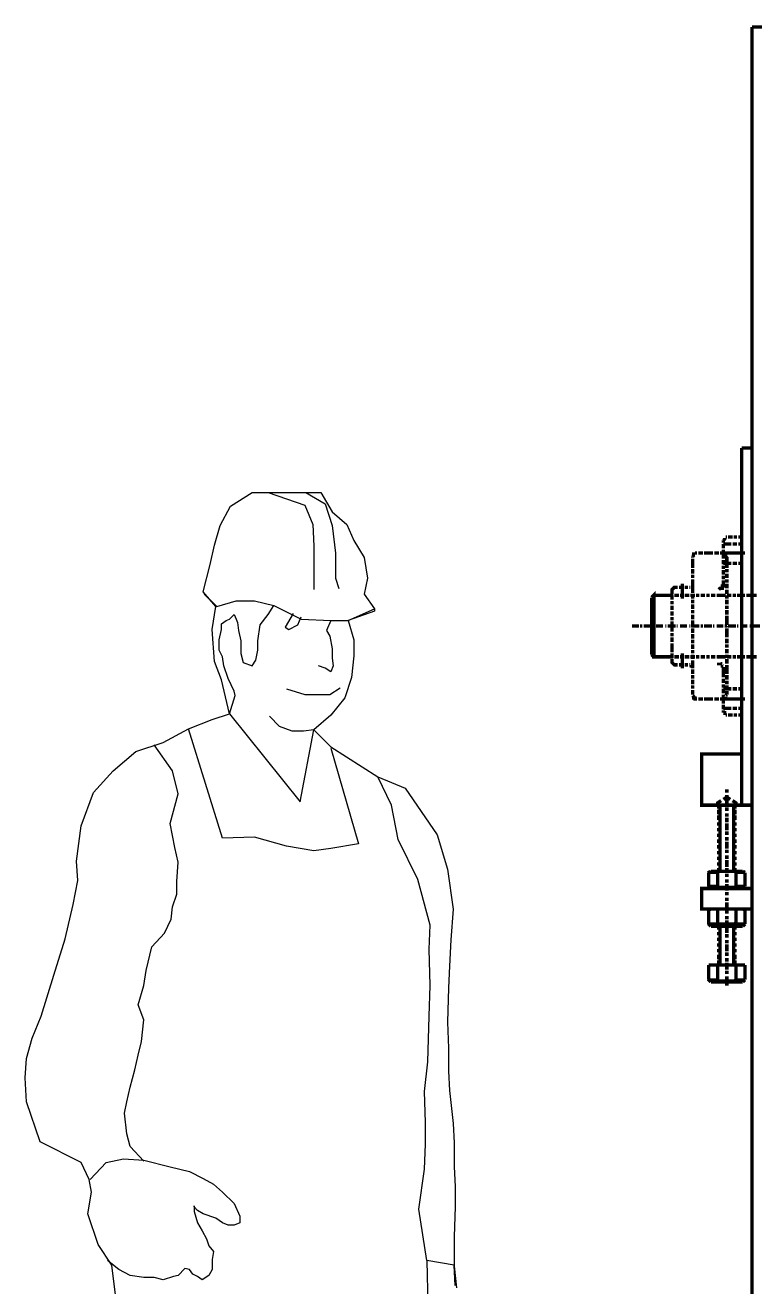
# Model space of a CAD drawing. Extents: x -2.4 to 13.4, y -16 to -5.
# Drawn here: x 4.064 to 5.129, y -9.059 to -7.216 of the extents above; entities that cross this region are included whole.
import ezdxf

# ---------------------------------------------------------------- set-up
doc = ezdxf.new("R2010")
doc.units = 0
doc.header["$MEASUREMENT"] = 0

msp = doc.modelspace()

# ---------------------------------------------------------------- linework, layer by layer
at = {"color": 0, "const_width": 0.005}
for points in [[(5.12534, -12.95219), (5.12534, -7.21884)], [(5.12534, -7.21884), (5.23868, -7.21884)], [(5.12534, -7.83387), (5.11031, -7.83387)], [(5.12534, -8.35551), (5.11031, -8.35551), (5.11031, -7.83387)], [(5.08536, -7.96548), (5.08536, -7.96716), (5.08367, -7.96884)], [(5.08367, -7.96884), (5.08367, -7.97054), (5.08367, -7.97216)], [(5.08367, -7.97384), (5.08367, -7.97552), (5.08367, -7.97715), (5.08367, -7.97883), (5.08367, -7.98051)], [(5.08367, -7.97384), (5.08536, -7.97384), (5.08699, -7.97384), (5.08867, -7.97384), (5.09035, -7.97384), (5.09197, -7.97384), (5.09365, -7.97384), (5.09534, -7.97384)], [(5.08867, -7.96386), (5.08699, -7.96386)], [(5.09035, -7.96386), (5.09197, -7.96386), (5.09365, -7.96386), (5.09534, -7.96386), (5.09702, -7.96386)], [(5.09702, -7.97384), (5.09866, -7.97384), (5.10034, -7.97384), (5.10202, -7.97384), (5.1037, -7.97384)], [(5.09866, -7.96386), (5.10034, -7.96386), (5.10202, -7.96386), (5.1037, -7.96386)], [(5.10532, -7.96386), (5.107, -7.96386), (5.10868, -7.96386), (5.11031, -7.96386), (5.11031, -7.96548), (5.11031, -7.96716), (5.11031, -7.96884), (5.11031, -7.97054)], [(5.10532, -7.97384), (5.107, -7.97384), (5.10868, -7.97384), (5.11031, -7.97384)], [(5.11031, -7.97216), (5.11031, -7.97384), (5.11031, -7.97552), (5.11031, -7.97715), (5.11031, -7.97883)], [(5.042, -7.98887), (5.04032, -7.98887), (5.04032, -7.99049), (5.03864, -7.99218)], [(5.03864, -7.99218), (5.03864, -7.99386)], [(5.03864, -7.99548), (5.03864, -7.99718), (5.03864, -7.99886), (5.03864, -8.00054), (5.03864, -8.00216), (5.03864, -8.00384), (5.03864, -8.00552), (5.03864, -8.00715), (5.03864, -8.00883)], [(5.0437, -7.98719), (5.042, -7.98719)], [(5.0437, -7.98719), (5.04532, -7.98719)], [(5.047, -7.98719), (5.04868, -7.98719), (5.05031, -7.98719), (5.05199, -7.98719), (5.05367, -7.98719)], [(5.05535, -7.98719), (5.05699, -7.98719), (5.05867, -7.98719), (5.06035, -7.98719), (5.06203, -7.98719), (5.06365, -7.98719), (5.06534, -7.98719), (5.06702, -7.98719), (5.06864, -7.98719)], [(5.07034, -7.98719), (5.07202, -7.98719), (5.0737, -7.98719), (5.07532, -7.98719), (5.077, -7.98719)], [(5.07868, -7.98719), (5.08031, -7.98719), (5.08199, -7.98719), (5.08367, -7.98719)], [(5.08031, -7.98719), (5.11536, -7.98719)], [(5.08367, -7.98887), (5.08199, -7.98719)], [(5.08367, -7.98219), (5.08367, -7.98383), (5.08367, -7.98551), (5.08367, -7.98719), (5.08367, -7.98887), (5.08367, -7.99049), (5.08367, -7.99218), (5.08367, -7.99386), (5.08367, -7.99548)], [(5.08367, -7.99718), (5.08367, -7.99886), (5.08367, -8.00054), (5.08367, -8.00216), (5.08367, -8.00384)], [(5.08867, -7.99548), (5.08867, -7.99386), (5.08699, -7.99218), (5.08699, -7.99049), (5.08536, -7.98887)], [(5.08867, -7.99548), (5.08867, -7.99718), (5.08867, -7.99886), (5.08867, -8.00054)], [(5.11031, -7.98051), (5.11031, -7.98219), (5.11031, -7.98383), (5.11031, -7.98551)], [(5.11031, -7.98719), (5.11031, -7.98887), (5.11031, -7.99049), (5.11031, -7.99218), (5.11031, -7.99386)], [(5.11031, -7.99548), (5.11031, -7.99718), (5.11031, -7.99886), (5.11031, -8.00054)], [(5.03864, -8.01051), (5.03864, -8.0122), (5.03864, -8.01383), (5.03864, -8.01551), (5.03864, -8.01719)], [(5.08367, -8.00216), (5.08536, -8.00216), (5.08699, -8.00216), (5.08867, -8.00216), (5.09035, -8.00216), (5.09197, -8.00216), (5.09365, -8.00216), (5.09534, -8.00216)], [(5.08367, -8.00552), (5.08367, -8.00715), (5.08367, -8.00883), (5.08367, -8.01051)], [(5.08367, -8.0122), (5.08367, -8.01383), (5.08367, -8.01551), (5.08367, -8.01719), (5.08367, -8.01881)], [(5.08867, -8.00216), (5.08867, -8.00384), (5.08867, -8.00552), (5.08867, -8.00715), (5.08867, -8.00883)], [(5.08867, -8.01051), (5.08867, -8.0122), (5.08867, -8.01383), (5.08867, -8.01551)], [(5.08867, -8.01719), (5.08867, -8.01881), (5.08867, -8.02049), (5.08867, -8.02218), (5.08867, -8.02386)], [(5.09702, -8.00216), (5.09866, -8.00216), (5.10034, -8.00216), (5.10202, -8.00216), (5.1037, -8.00216)], [(5.10532, -8.00216), (5.107, -8.00216), (5.10868, -8.00216), (5.11031, -8.00216)], [(5.11031, -8.00216), (5.11031, -8.00384), (5.11031, -8.00552), (5.11031, -8.00715), (5.11031, -8.00883)], [(5.11031, -8.01051), (5.11031, -8.0122), (5.11031, -8.01383), (5.11031, -8.01551), (5.11031, -8.01719)], [(5.02367, -8.03216), (5.02367, -8.05387)], [(5.03702, -8.03552), (5.03864, -8.03552), (5.03864, -8.03384), (5.03864, -8.03216)], [(5.03864, -8.01881), (5.03864, -8.02049), (5.03864, -8.02218), (5.03864, -8.02386)], [(5.03864, -8.0255), (5.03864, -8.02718), (5.03864, -8.02886), (5.03864, -8.03054), (5.03864, -8.03216)], [(5.03864, -8.03216), (5.03864, -8.03384), (5.03864, -8.03552), (5.03864, -8.03715), (5.03864, -8.03884), (5.03864, -8.04052), (5.03864, -8.0422), (5.03864, -8.04383), (5.03864, -8.04551)], [(5.077, -8.04052), (5.07868, -8.03884), (5.08031, -8.03884), (5.08199, -8.03884), (5.08199, -8.03715), (5.08199, -8.03552), (5.08367, -8.03552), (5.08367, -8.03384), (5.08367, -8.03216)], [(5.08367, -8.02049), (5.08367, -8.02218), (5.08367, -8.02386), (5.08367, -8.0255)], [(5.08367, -8.02718), (5.08367, -8.02886), (5.08367, -8.03054), (5.08367, -8.03216)], [(5.08867, -8.0255), (5.08867, -8.02718), (5.08867, -8.02886), (5.08867, -8.03054)], [(5.08867, -8.03216), (5.08867, -8.03384), (5.08867, -8.03552), (5.08867, -8.03715), (5.08867, -8.03884)], [(5.11031, -8.01881), (5.11031, -8.02049), (5.11031, -8.02218), (5.11031, -8.02386)], [(5.11031, -8.0255), (5.11031, -8.02718), (5.11031, -8.02886), (5.11031, -8.03054), (5.11031, -8.03216)], [(5.11031, -8.03384), (5.11031, -8.03552), (5.11031, -8.03715), (5.11031, -8.03884)], [(4.9787, -8.05218), (4.982, -8.04881), (4.982, -8.13883), (5.00864, -8.13883)], [(4.9787, -8.05218), (4.9787, -8.13551)], [(5.00864, -8.04881), (4.982, -8.04881)], [(5.01368, -8.03715), (5.012, -8.03715), (5.01032, -8.03884), (5.00864, -8.04052), (5.00864, -8.0422)], [(5.00864, -8.0422), (5.00864, -8.04383), (5.00864, -8.04551), (5.00864, -8.04719)], [(5.00864, -8.04881), (5.01032, -8.04881)], [(5.00864, -8.04881), (5.00864, -8.0505), (5.00864, -8.05218), (5.00864, -8.05387), (5.00864, -8.05549)], [(5.012, -8.04881), (5.01368, -8.04881), (5.01532, -8.04881), (5.017, -8.04881), (5.01868, -8.04881)], [(5.01368, -8.03715), (5.01532, -8.03715), (5.017, -8.03715)], [(5.01868, -8.03715), (5.02036, -8.03715), (5.02199, -8.03715), (5.02367, -8.03715), (5.02535, -8.03715)], [(5.02036, -8.04881), (5.02199, -8.04881), (5.02367, -8.04881), (5.02535, -8.04881)], [(5.02697, -8.03715), (5.02867, -8.03715), (5.03035, -8.03715), (5.03203, -8.03715)], [(5.02697, -8.04881), (5.02867, -8.04881), (5.03035, -8.04881), (5.03203, -8.04881), (5.03366, -8.04881)], [(5.03366, -8.03715), (5.03534, -8.03715)], [(5.03534, -8.04881), (5.03702, -8.04881), (5.03864, -8.04881), (5.04032, -8.04881), (5.042, -8.04881)], [(5.03864, -8.04719), (5.03864, -8.04881), (5.03864, -8.0505), (5.03864, -8.05218), (5.03864, -8.05387)], [(5.0437, -8.04881), (5.04532, -8.04881), (5.047, -8.04881), (5.04868, -8.04881)], [(5.05031, -8.04881), (5.05199, -8.04881), (5.05367, -8.04881), (5.05535, -8.04881), (5.05699, -8.04881)], [(5.05867, -8.04881), (5.06035, -8.04881), (5.06203, -8.04881), (5.06365, -8.04881)], [(5.06534, -8.04881), (5.06702, -8.04881), (5.06864, -8.04881), (5.07034, -8.04881), (5.07202, -8.04881)], [(5.0737, -8.04881), (5.07532, -8.04881), (5.077, -8.04881), (5.07868, -8.04881), (5.08031, -8.04881), (5.08199, -8.04881), (5.08367, -8.04881), (5.08536, -8.04881), (5.08699, -8.04881)], [(5.08867, -8.04052), (5.08867, -8.0422), (5.08867, -8.04383), (5.08867, -8.04551), (5.08867, -8.04719)], [(5.08867, -8.04881), (5.09035, -8.04881), (5.09197, -8.04881), (5.09365, -8.04881), (5.09534, -8.04881)], [(5.08867, -8.04881), (5.08867, -8.0505), (5.08867, -8.05218), (5.08867, -8.05387)], [(5.09702, -8.04881), (5.09866, -8.04881), (5.10034, -8.04881), (5.10202, -8.04881)], [(5.1037, -8.04881), (5.10532, -8.04881), (5.107, -8.04881), (5.10868, -8.04881), (5.11031, -8.04881)], [(5.11031, -8.04052), (5.11031, -8.0422), (5.11031, -8.04383), (5.11031, -8.04551), (5.11031, -8.04719)], [(5.11031, -8.04881), (5.11031, -8.0505), (5.11031, -8.05218), (5.11031, -8.05387), (5.11031, -8.05549), (5.11031, -8.05718), (5.11031, -8.05886), (5.11031, -8.06048), (5.11031, -8.06216)], [(5.11031, -8.04881), (5.11536, -8.04881)], [(5.11699, -8.04881), (5.12366, -8.04881)], [(5.12534, -8.04881), (5.13202, -8.04881)], [(5.00864, -8.05718), (5.00864, -8.05886), (5.00864, -8.06048), (5.00864, -8.06216)], [(5.00864, -8.06384), (5.00864, -8.06552), (5.00864, -8.06716), (5.00864, -8.06884), (5.00864, -8.07052)], [(5.00864, -8.0722), (5.00864, -8.07383), (5.00864, -8.07551), (5.00864, -8.07719), (5.00864, -8.07881)], [(5.03864, -8.05549), (5.03864, -8.05718), (5.03864, -8.05886), (5.03864, -8.06048)], [(5.03864, -8.06216), (5.03864, -8.06384), (5.03864, -8.06552), (5.03864, -8.06716), (5.03864, -8.06884)], [(5.03864, -8.07052), (5.03864, -8.0722), (5.03864, -8.07383), (5.03864, -8.07551)], [(5.08867, -8.05549), (5.08867, -8.05718), (5.08867, -8.05886), (5.08867, -8.06048), (5.08867, -8.06216)], [(5.08867, -8.06384), (5.08867, -8.06552), (5.08867, -8.06716), (5.08867, -8.06884)], [(5.08867, -8.07052), (5.08867, -8.0722), (5.08867, -8.07383), (5.08867, -8.07551), (5.08867, -8.07719)], [(5.11031, -8.06384), (5.11031, -8.06552), (5.11031, -8.06716), (5.11031, -8.06884), (5.11031, -8.07052)], [(5.11031, -8.0722), (5.11031, -8.07383), (5.11031, -8.07551), (5.11031, -8.07719)], [(5.00864, -8.08051), (5.00864, -8.08219), (5.00864, -8.08387), (5.00864, -8.0855)], [(5.00864, -8.08718), (5.00864, -8.08886), (5.00864, -8.09048), (5.00864, -8.09216), (5.00864, -8.09384)], [(5.03864, -8.07719), (5.03864, -8.07881), (5.03864, -8.08051), (5.03864, -8.08219), (5.03864, -8.08387)], [(5.03864, -8.0855), (5.03864, -8.08718), (5.03864, -8.08886), (5.03864, -8.09048), (5.03864, -8.09216), (5.03864, -8.09384)], [(5.08867, -8.07881), (5.08867, -8.08051), (5.08867, -8.08219), (5.08867, -8.08387), (5.08867, -8.0855), (5.08867, -8.08718), (5.08867, -8.08886), (5.08867, -8.09048), (5.08867, -8.09216)], [(5.11031, -8.07881), (5.11031, -8.08051), (5.11031, -8.08219), (5.11031, -8.08387), (5.11031, -8.0855)], [(5.11031, -8.08718), (5.11031, -8.08886), (5.11031, -8.09048), (5.11031, -8.09216)], [(4.95032, -8.09384), (4.96036, -8.09384)], [(4.96199, -8.09384), (4.96535, -8.09384)], [(4.96697, -8.09384), (4.9787, -8.09384)], [(4.98032, -8.09384), (4.982, -8.09384)], [(4.98531, -8.09384), (4.99535, -8.09384)], [(4.99866, -8.09384), (5.00034, -8.09384)], [(5.00203, -8.09384), (5.01368, -8.09384)], [(5.00864, -8.10215), (5.00864, -8.10052), (5.00864, -8.09884), (5.00864, -8.09716), (5.00864, -8.09554)], [(5.00864, -8.10883), (5.00864, -8.10719), (5.00864, -8.10551), (5.00864, -8.10383)], [(5.01532, -8.09384), (5.017, -8.09384)], [(5.02036, -8.09384), (5.03035, -8.09384)], [(5.03366, -8.09384), (5.03534, -8.09384)], [(5.03702, -8.09384), (5.04868, -8.09384)], [(5.03864, -8.09554), (5.03864, -8.09384)], [(5.03864, -8.10383), (5.03864, -8.10215), (5.03864, -8.10052), (5.03864, -8.09884), (5.03864, -8.09716)], [(5.03864, -8.11219), (5.03864, -8.11051), (5.03864, -8.10883), (5.03864, -8.10719), (5.03864, -8.10551)], [(5.05031, -8.09384), (5.05367, -8.09384)], [(5.05535, -8.09384), (5.06702, -8.09384)], [(5.06864, -8.09384), (5.07034, -8.09384)], [(5.0737, -8.09384), (5.08367, -8.09384)], [(5.08536, -8.09384), (5.08867, -8.09384)], [(5.08867, -8.09554), (5.08867, -8.09384)], [(5.08867, -8.11051), (5.08867, -8.10883), (5.08867, -8.10719), (5.08867, -8.10551), (5.08867, -8.10383), (5.08867, -8.10215), (5.08867, -8.10052), (5.08867, -8.09884), (5.08867, -8.09716)], [(5.09035, -8.09384), (5.10202, -8.09384)], [(5.1037, -8.09384), (5.10532, -8.09384)], [(5.10868, -8.09384), (5.11867, -8.09384)], [(5.11031, -8.09554), (5.11031, -8.09384)], [(5.11031, -8.10215), (5.11031, -8.10052), (5.11031, -8.09884), (5.11031, -8.09716)], [(5.11031, -8.11051), (5.11031, -8.10883), (5.11031, -8.10719), (5.11031, -8.10551), (5.11031, -8.10383)], [(5.12197, -8.09384), (5.12366, -8.09384)], [(5.12534, -8.09384), (5.137, -8.09384)], [(5.00864, -8.11718), (5.00864, -8.11549), (5.00864, -8.11387), (5.00864, -8.11219), (5.00864, -8.11051)], [(5.00864, -8.13215), (5.00864, -8.13052), (5.00864, -8.12884), (5.00864, -8.12716), (5.00864, -8.12554), (5.00864, -8.12386), (5.00864, -8.12218), (5.00864, -8.12048), (5.00864, -8.11886)], [(5.03864, -8.11886), (5.03864, -8.11718), (5.03864, -8.11549), (5.03864, -8.11387)], [(5.03864, -8.12716), (5.03864, -8.12554), (5.03864, -8.12386), (5.03864, -8.12218), (5.03864, -8.12048)], [(5.08867, -8.11886), (5.08867, -8.11718), (5.08867, -8.11549), (5.08867, -8.11387), (5.08867, -8.11219)], [(5.08867, -8.12554), (5.08867, -8.12386), (5.08867, -8.12218), (5.08867, -8.12048)], [(5.08867, -8.13383), (5.08867, -8.13215), (5.08867, -8.13052), (5.08867, -8.12884), (5.08867, -8.12716)], [(5.11031, -8.11718), (5.11031, -8.11549), (5.11031, -8.11387), (5.11031, -8.11219)], [(5.11031, -8.12554), (5.11031, -8.12386), (5.11031, -8.12218), (5.11031, -8.12048), (5.11031, -8.11886)], [(5.11031, -8.14051), (5.11031, -8.13883), (5.11031, -8.1372), (5.11031, -8.13551), (5.11031, -8.13383), (5.11031, -8.13215), (5.11031, -8.13052), (5.11031, -8.12884), (5.11031, -8.12716)], [(4.982, -8.13883), (4.9787, -8.13551)], [(5.00864, -8.14051), (5.00864, -8.13883), (5.00864, -8.1372), (5.00864, -8.13551), (5.00864, -8.13383)], [(5.00864, -8.13883), (5.01032, -8.13883)], [(5.00864, -8.14549), (5.00864, -8.14381), (5.00864, -8.14219)], [(5.00864, -8.14549), (5.00864, -8.14718), (5.01032, -8.14886), (5.012, -8.1505), (5.01368, -8.1505)], [(5.012, -8.13883), (5.01368, -8.13883), (5.01532, -8.13883), (5.017, -8.13883), (5.01868, -8.13883)], [(5.02036, -8.13883), (5.02199, -8.13883), (5.02367, -8.13883), (5.02535, -8.13883)], [(5.02367, -8.15554), (5.02367, -8.13383)], [(5.02697, -8.13883), (5.02867, -8.13883), (5.03035, -8.13883), (5.03203, -8.13883), (5.03366, -8.13883)], [(5.03534, -8.13883), (5.03702, -8.13883), (5.03864, -8.13883), (5.04032, -8.13883), (5.042, -8.13883)], [(5.03864, -8.13383), (5.03864, -8.13215), (5.03864, -8.13052), (5.03864, -8.12884)], [(5.03864, -8.14219), (5.03864, -8.14051), (5.03864, -8.13883), (5.03864, -8.1372), (5.03864, -8.13551)], [(5.03864, -8.15554), (5.03864, -8.15386), (5.03864, -8.15218), (5.03864, -8.1505), (5.03864, -8.14886), (5.03864, -8.14718), (5.03864, -8.14549), (5.03864, -8.14381)], [(5.0437, -8.13883), (5.04532, -8.13883), (5.047, -8.13883), (5.04868, -8.13883)], [(5.05031, -8.13883), (5.05199, -8.13883), (5.05367, -8.13883), (5.05535, -8.13883), (5.05699, -8.13883)], [(5.05867, -8.13883), (5.06035, -8.13883), (5.06203, -8.13883), (5.06365, -8.13883)], [(5.06534, -8.13883), (5.06702, -8.13883), (5.06864, -8.13883), (5.07034, -8.13883), (5.07202, -8.13883)], [(5.0737, -8.13883), (5.07532, -8.13883), (5.077, -8.13883), (5.07868, -8.13883), (5.08031, -8.13883), (5.08199, -8.13883), (5.08367, -8.13883), (5.08536, -8.13883), (5.08699, -8.13883)], [(5.08867, -8.14051), (5.08867, -8.13883), (5.08867, -8.1372), (5.08867, -8.13551)], [(5.08867, -8.13883), (5.09035, -8.13883), (5.09197, -8.13883), (5.09365, -8.13883), (5.09534, -8.13883)], [(5.08867, -8.14886), (5.08867, -8.14718), (5.08867, -8.14549), (5.08867, -8.14381), (5.08867, -8.14219)], [(5.09702, -8.13883), (5.09866, -8.13883), (5.10034, -8.13883), (5.10202, -8.13883)], [(5.1037, -8.13883), (5.10532, -8.13883), (5.107, -8.13883), (5.10868, -8.13883), (5.11031, -8.13883)], [(5.11031, -8.13883), (5.11536, -8.13883)], [(5.11031, -8.14886), (5.11031, -8.14718), (5.11031, -8.14549), (5.11031, -8.14381), (5.11031, -8.14219)], [(5.11699, -8.13883), (5.12366, -8.13883)], [(5.12534, -8.13883), (5.13202, -8.13883)], [(5.01368, -8.1505), (5.01532, -8.1505), (5.017, -8.1505)], [(5.01868, -8.1505), (5.02036, -8.1505), (5.02199, -8.1505), (5.02367, -8.1505), (5.02535, -8.1505)], [(5.02697, -8.1505), (5.02867, -8.1505), (5.03035, -8.1505), (5.03203, -8.1505)], [(5.03366, -8.1505), (5.03534, -8.1505)], [(5.03864, -8.15554), (5.03864, -8.15386), (5.03864, -8.15218), (5.03702, -8.15218), (5.03702, -8.1505)], [(5.03864, -8.16384), (5.03864, -8.16215), (5.03864, -8.16052), (5.03864, -8.15884), (5.03864, -8.15716)], [(5.08199, -8.14886), (5.08031, -8.14886), (5.07868, -8.14886), (5.077, -8.14886), (5.077, -8.14718)], [(5.08367, -8.15218), (5.08199, -8.15218), (5.08199, -8.1505)], [(5.08367, -8.15554), (5.08367, -8.15386)], [(5.08367, -8.16883), (5.08367, -8.1672), (5.08367, -8.16552), (5.08367, -8.16384), (5.08367, -8.16215), (5.08367, -8.16052), (5.08367, -8.15884), (5.08367, -8.15716), (5.08367, -8.15554)], [(5.08867, -8.16384), (5.08867, -8.16215), (5.08867, -8.16052), (5.08867, -8.15884), (5.08867, -8.15716), (5.08867, -8.15554), (5.08867, -8.15386), (5.08867, -8.15218), (5.08867, -8.1505)], [(5.11031, -8.15554), (5.11031, -8.15386), (5.11031, -8.15218), (5.11031, -8.1505)], [(5.11031, -8.16384), (5.11031, -8.16215), (5.11031, -8.16052), (5.11031, -8.15884), (5.11031, -8.15716)], [(5.03864, -8.17051), (5.03864, -8.16883), (5.03864, -8.1672), (5.03864, -8.16552)], [(5.03864, -8.17887), (5.03864, -8.17718), (5.03864, -8.1755), (5.03864, -8.17381), (5.03864, -8.17219)], [(5.03864, -8.18548), (5.03864, -8.18386), (5.03864, -8.18218), (5.03864, -8.18049)], [(5.08367, -8.17718), (5.08367, -8.1755), (5.08367, -8.17381), (5.08367, -8.17219), (5.08367, -8.17051)], [(5.08367, -8.18386), (5.08367, -8.18218), (5.08367, -8.18049), (5.08367, -8.17887)], [(5.08867, -8.17219), (5.08867, -8.17051), (5.08867, -8.16883), (5.08867, -8.1672), (5.08867, -8.16552)], [(5.08867, -8.17887), (5.08867, -8.17718), (5.08867, -8.1755), (5.08867, -8.17381)], [(5.08867, -8.18716), (5.08867, -8.18548), (5.08867, -8.18386), (5.08867, -8.18218), (5.08867, -8.18049)], [(5.11031, -8.17051), (5.11031, -8.16883), (5.11031, -8.1672), (5.11031, -8.16552)], [(5.11031, -8.17887), (5.11031, -8.17718), (5.11031, -8.1755), (5.11031, -8.17381), (5.11031, -8.17219)], [(5.11031, -8.19384), (5.11031, -8.19216), (5.11031, -8.19052), (5.11031, -8.18884), (5.11031, -8.18716), (5.11031, -8.18548), (5.11031, -8.18386), (5.11031, -8.18218), (5.11031, -8.18049)], [(5.03864, -8.19384), (5.03864, -8.19216), (5.03864, -8.19052), (5.03864, -8.18884), (5.03864, -8.18716)], [(5.03864, -8.19552), (5.04032, -8.1972), (5.04032, -8.19883), (5.042, -8.19883), (5.042, -8.20051), (5.0437, -8.20051), (5.04532, -8.20051)], [(5.047, -8.20051), (5.04868, -8.20051), (5.05031, -8.20051), (5.05199, -8.20051), (5.05367, -8.20051)], [(5.05535, -8.20051), (5.05699, -8.20051), (5.05867, -8.20051), (5.06035, -8.20051), (5.06203, -8.20051), (5.06365, -8.20051), (5.06534, -8.20051), (5.06702, -8.20051), (5.06864, -8.20051)], [(5.07034, -8.20051), (5.07202, -8.20051), (5.0737, -8.20051), (5.07532, -8.20051), (5.077, -8.20051)], [(5.07868, -8.20051), (5.08031, -8.20051), (5.08199, -8.20051), (5.08367, -8.20051)], [(5.08031, -8.20051), (5.11536, -8.20051)], [(5.08199, -8.20051), (5.08367, -8.19883)], [(5.08367, -8.18548), (5.08536, -8.18548), (5.08699, -8.18548), (5.08867, -8.18548), (5.09035, -8.18548), (5.09197, -8.18548), (5.09365, -8.18548), (5.09534, -8.18548)], [(5.08367, -8.19216), (5.08367, -8.19052), (5.08367, -8.18884), (5.08367, -8.18716), (5.08367, -8.18548)], [(5.08367, -8.19883), (5.08367, -8.1972), (5.08367, -8.19552), (5.08367, -8.19384)], [(5.08367, -8.20719), (5.08367, -8.20551), (5.08367, -8.20381), (5.08367, -8.20219), (5.08367, -8.20051)], [(5.08536, -8.19883), (5.08699, -8.19883), (5.08699, -8.1972)], [(5.08699, -8.19552), (5.08867, -8.19384)], [(5.08867, -8.19384), (5.08867, -8.19216), (5.08867, -8.19052), (5.08867, -8.18884)], [(5.09702, -8.18548), (5.09866, -8.18548), (5.10034, -8.18548), (5.10202, -8.18548), (5.1037, -8.18548)], [(5.10532, -8.18548), (5.107, -8.18548), (5.10868, -8.18548), (5.11031, -8.18548)], [(5.11031, -8.20219), (5.11031, -8.20051), (5.11031, -8.19883), (5.11031, -8.1972), (5.11031, -8.19552)], [(5.08367, -8.21548), (5.08367, -8.21386), (5.08367, -8.21218), (5.08367, -8.2105), (5.08367, -8.20887)], [(5.08367, -8.21386), (5.08536, -8.21386), (5.08699, -8.21386), (5.08867, -8.21386), (5.09035, -8.21386), (5.09197, -8.21386), (5.09365, -8.21386), (5.09534, -8.21386)], [(5.08367, -8.22054), (5.08367, -8.21884), (5.08367, -8.21716)], [(5.09702, -8.21386), (5.09866, -8.21386), (5.10034, -8.21386), (5.10202, -8.21386), (5.1037, -8.21386)], [(5.10532, -8.21386), (5.107, -8.21386), (5.10868, -8.21386), (5.11031, -8.21386)], [(5.11031, -8.20887), (5.11031, -8.20719), (5.11031, -8.20551), (5.11031, -8.20381)], [(5.11031, -8.21716), (5.11031, -8.21548), (5.11031, -8.21386), (5.11031, -8.21218), (5.11031, -8.2105)], [(5.11031, -8.22384), (5.11031, -8.22216), (5.11031, -8.22054), (5.11031, -8.21884)], [(5.08367, -8.22054), (5.08536, -8.22054), (5.08536, -8.22216), (5.08536, -8.22384)], [(5.08699, -8.22384), (5.08867, -8.22384)], [(5.09035, -8.22384), (5.09197, -8.22384), (5.09365, -8.22384), (5.09534, -8.22384), (5.09702, -8.22384)], [(5.09866, -8.22384), (5.10034, -8.22384), (5.10202, -8.22384), (5.1037, -8.22384)], [(5.10532, -8.22384), (5.107, -8.22384), (5.10868, -8.22384), (5.11031, -8.22384)], [(5.11031, -8.35551), (5.05199, -8.35551), (5.05199, -8.28054), (5.11031, -8.28054)], [(5.07532, -8.35551), (5.07532, -8.35215), (5.08031, -8.34884)], [(5.08367, -8.34716), (5.08867, -8.34384)], [(5.08867, -8.33219), (5.08867, -8.33718)], [(5.08867, -8.34048), (5.08867, -8.34554)], [(5.09365, -8.34716), (5.08867, -8.34384)], [(5.08867, -8.34716), (5.08867, -8.34884), (5.08867, -8.35551), (5.08867, -8.35719)], [(5.10202, -8.35551), (5.10202, -8.35215), (5.09702, -8.34884)], [(5.077, -8.35551), (5.077, -8.36051)], [(5.077, -8.36219), (5.077, -8.36886)], [(5.07868, -8.35551), (5.07868, -8.45219)], [(5.08867, -8.35883), (5.08867, -8.36387)], [(5.08867, -8.36718), (5.08867, -8.37218)], [(5.09866, -8.35551), (5.09866, -8.45219)], [(5.10034, -8.35551), (5.10034, -8.36051)], [(5.10034, -8.36219), (5.10034, -8.36886)], [(5.077, -8.37048), (5.077, -8.37716)], [(5.077, -8.38052), (5.077, -8.38551)], [(5.08867, -8.37386), (5.08867, -8.37554), (5.08867, -8.38052)], [(5.08867, -8.38215), (5.08867, -8.38383), (5.08867, -8.39051), (5.08867, -8.39219)], [(5.10034, -8.37048), (5.10034, -8.37716)], [(5.10034, -8.38052), (5.10034, -8.38551)], [(5.077, -8.38883), (5.077, -8.39381)], [(5.077, -8.39718), (5.077, -8.40218)], [(5.08867, -8.39381), (5.08867, -8.39886)], [(5.08867, -8.40218), (5.08867, -8.40716)], [(5.10034, -8.38883), (5.10034, -8.39381)], [(5.10034, -8.39718), (5.10034, -8.40218)], [(5.077, -8.40554), (5.077, -8.41052)], [(5.077, -8.41384), (5.077, -8.41883)], [(5.077, -8.42219), (5.077, -8.42718)], [(5.08867, -8.40884), (5.08867, -8.41052), (5.08867, -8.4172), (5.08867, -8.41883)], [(5.08867, -8.42051), (5.08867, -8.4255)], [(5.10034, -8.40554), (5.10034, -8.41052)], [(5.10034, -8.41384), (5.10034, -8.41883)], [(5.10034, -8.42219), (5.10034, -8.42718)], [(5.077, -8.43049), (5.077, -8.43548)], [(5.077, -8.43884), (5.077, -8.44384)], [(5.08867, -8.42887), (5.08867, -8.43386)], [(5.08867, -8.43548), (5.08867, -8.43716), (5.08867, -8.44384), (5.08867, -8.44552)], [(5.10034, -8.43049), (5.10034, -8.43548)], [(5.10034, -8.43884), (5.10034, -8.44384)], [(5.0745, -8.45447), (5.07353, -8.45372), (5.06214, -8.45372), (5.06116, -8.45447)], [(5.06534, -8.45219), (5.06203, -8.45381)], [(5.06203, -8.45381), (5.06203, -8.47384)], [(5.06534, -8.45219), (5.112, -8.45219)], [(5.10147, -8.45284), (5.09925, -8.45204), (5.0764, -8.45204), (5.07424, -8.45284)], [(5.07532, -8.45381), (5.07532, -8.47384)], [(5.077, -8.4472), (5.077, -8.45219)], [(5.08867, -8.4472), (5.08867, -8.45219)], [(5.08867, -8.45551), (5.08867, -8.4605)], [(5.10034, -8.4472), (5.10034, -8.45219)], [(5.11449, -8.45447), (5.11352, -8.45372), (5.10217, -8.45372), (5.1012, -8.45447)], [(5.10202, -8.45381), (5.10202, -8.47384)], [(5.112, -8.45219), (5.11536, -8.45381)], [(5.11536, -8.47384), (5.11536, -8.45381)], [(5.12534, -8.47715), (5.05199, -8.47715), (5.05199, -8.50715), (5.12534, -8.50715)], [(5.06116, -8.47324), (5.06214, -8.47401), (5.07353, -8.47401), (5.0745, -8.47324)], [(5.06534, -8.47715), (5.06203, -8.47384)], [(5.112, -8.47715), (5.06534, -8.47715)], [(5.07424, -8.47481), (5.0764, -8.47558), (5.09925, -8.47558), (5.10147, -8.47481)], [(5.08867, -8.46386), (5.08867, -8.46884)], [(5.08867, -8.47054), (5.08867, -8.47216), (5.08867, -8.47883), (5.08867, -8.48051)], [(5.1012, -8.47324), (5.10217, -8.47401), (5.11352, -8.47401), (5.11449, -8.47324)], [(5.112, -8.47715), (5.11536, -8.47384)], [(5.08867, -8.48219), (5.08867, -8.48719)], [(5.08867, -8.49049), (5.08867, -8.49548)], [(5.0745, -8.5078), (5.07353, -8.50704), (5.06214, -8.50704), (5.06116, -8.5078)], [(5.06534, -8.50715), (5.06203, -8.50883)], [(5.06203, -8.52886), (5.06203, -8.50883)], [(5.112, -8.50715), (5.06534, -8.50715)], [(5.10147, -8.50786), (5.09925, -8.50704), (5.0764, -8.50704), (5.07424, -8.50786)], [(5.07532, -8.52886), (5.07532, -8.50883)], [(5.08867, -8.49718), (5.08867, -8.49886), (5.08867, -8.50552), (5.08867, -8.50715)], [(5.08867, -8.50883), (5.08867, -8.51383)], [(5.11449, -8.5078), (5.11352, -8.50704), (5.10217, -8.50704), (5.1012, -8.5078)], [(5.10202, -8.52886), (5.10202, -8.50883)], [(5.112, -8.50715), (5.11536, -8.50883)], [(5.11536, -8.50883), (5.11536, -8.52886)], [(5.06116, -8.5282), (5.06214, -8.52897), (5.07353, -8.52897), (5.0745, -8.5282)], [(5.06534, -8.53216), (5.06203, -8.52886)], [(5.06534, -8.53216), (5.112, -8.53216)], [(5.07424, -8.52815), (5.0764, -8.52891), (5.09925, -8.52891), (5.10147, -8.52815)], [(5.077, -8.53216), (5.077, -8.53715)], [(5.07868, -8.53216), (5.07868, -8.58886)], [(5.08867, -8.51719), (5.08867, -8.52218)], [(5.08867, -8.52386), (5.08867, -8.5255), (5.08867, -8.53216), (5.08867, -8.53384), (5.08867, -8.54052), (5.08867, -8.5422)], [(5.09866, -8.53216), (5.09866, -8.58886)], [(5.10034, -8.53216), (5.10034, -8.53715)], [(5.1012, -8.5282), (5.10217, -8.52897), (5.11352, -8.52897), (5.11449, -8.5282)], [(5.112, -8.53216), (5.11536, -8.52886)], [(5.077, -8.54052), (5.077, -8.54551)], [(5.077, -8.54881), (5.077, -8.55387)], [(5.08867, -8.54383), (5.08867, -8.54881)], [(5.10034, -8.54052), (5.10034, -8.54551)], [(5.10034, -8.54881), (5.10034, -8.55387)], [(5.077, -8.55718), (5.077, -8.56216)], [(5.077, -8.56552), (5.077, -8.57052)], [(5.08867, -8.55218), (5.08867, -8.55718)], [(5.08867, -8.55886), (5.08867, -8.56048), (5.08867, -8.56716), (5.08867, -8.56884)], [(5.10034, -8.55718), (5.10034, -8.56216)], [(5.10034, -8.56552), (5.10034, -8.57052)], [(5.077, -8.57383), (5.077, -8.58051)], [(5.077, -8.58219), (5.077, -8.58886)], [(5.08867, -8.57052), (5.08867, -8.57551)], [(5.08867, -8.57881), (5.08867, -8.58387)], [(5.08867, -8.5855), (5.08867, -8.58718), (5.08867, -8.59384), (5.08867, -8.59554)], [(5.10034, -8.57383), (5.10034, -8.58051)], [(5.10034, -8.58219), (5.10034, -8.58886)], [(5.11536, -8.58886), (5.06203, -8.58886)], [(5.06203, -8.61051), (5.06203, -8.58886)], [(5.07532, -8.61051), (5.07532, -8.58886)], [(5.08867, -8.59716), (5.08867, -8.60215)], [(5.08867, -8.60551), (5.08867, -8.61051)], [(5.10202, -8.61051), (5.10202, -8.58886)], [(5.11536, -8.58886), (5.11536, -8.61051)], [(5.06116, -8.60991), (5.06214, -8.61066), (5.07353, -8.61066), (5.0745, -8.60991)], [(5.06534, -8.61387), (5.06203, -8.61051)], [(5.06534, -8.61387), (5.112, -8.61387)], [(5.07424, -8.61148), (5.0764, -8.61224), (5.09925, -8.61224), (5.10147, -8.61148)], [(5.08867, -8.61387), (5.08867, -8.61886)], [(5.1012, -8.60991), (5.10217, -8.61066), (5.11352, -8.61066), (5.11449, -8.60991)], [(5.112, -8.61387), (5.11536, -8.61051)]]:
    msp.add_lwpolyline(points, dxfattribs=at)
at = {"color": 0}
for points in [[(4.36368, -7.91883), (4.39536, -7.89886)], [(4.39536, -7.89886), (4.49535, -7.89886)], [(4.4187, -7.89886), (4.47202, -7.9172)], [(4.47366, -7.89886), (4.50203, -7.91552)], [(4.49535, -7.89886), (4.512, -7.92718)], [(4.34866, -7.9472), (4.36368, -7.91883)], [(4.47202, -7.9172), (4.48368, -7.94552)], [(4.50203, -7.91552), (4.512, -7.9472)], [(4.512, -7.92718), (4.53366, -7.94552)], [(4.34035, -7.97552), (4.34866, -7.9472)], [(4.48368, -7.94552), (4.48531, -7.97715)], [(4.512, -7.9472), (4.517, -7.98719)], [(4.53366, -7.94552), (4.5437, -7.96884)], [(4.33367, -8.00384), (4.34035, -7.97552)], [(4.48531, -7.97715), (4.48531, -8.04052)], [(4.5437, -7.96884), (4.55867, -7.99386)], [(4.517, -7.98719), (4.517, -8.02386)], [(4.55867, -7.99386), (4.56365, -8.02386)], [(4.3237, -8.04383), (4.33367, -8.00384)], [(4.517, -8.02386), (4.52199, -8.03884)], [(4.56365, -8.02386), (4.55867, -8.04719)], [(4.34197, -8.06552), (4.3237, -8.04383)], [(4.32532, -8.04719), (4.34365, -8.06552)], [(4.55867, -8.04719), (4.5737, -8.06884)], [(4.33699, -8.09884), (4.34197, -8.06552)], [(4.34365, -8.06552), (4.37197, -8.05718)], [(4.37197, -8.05718), (4.39867, -8.05718)], [(4.39867, -8.05718), (4.42699, -8.06384)], [(4.4187, -8.07719), (4.42699, -8.06384)], [(4.42699, -8.06384), (4.46697, -8.08387)], [(4.53534, -8.0855), (4.5737, -8.06884)], [(4.5737, -8.06884), (4.5737, -8.0722)], [(4.35034, -8.09048), (4.357, -8.0855)], [(4.357, -8.0855), (4.362, -8.08387)], [(4.362, -8.08387), (4.36867, -8.07719)], [(4.36867, -8.07719), (4.37197, -8.08387)], [(4.37197, -8.08387), (4.37366, -8.08886)], [(4.40703, -8.09216), (4.4187, -8.07719)], [(4.45531, -8.07551), (4.44364, -8.09554)], [(4.46199, -8.09216), (4.46697, -8.08051)], [(4.46697, -8.08387), (4.51032, -8.0855)], [(4.51032, -8.0855), (4.50365, -8.10052)], [(4.51032, -8.0855), (4.53534, -8.0855)], [(4.5737, -8.0722), (4.53534, -8.0855)], [(4.53534, -8.0855), (4.5437, -8.11387)], [(4.34035, -8.14549), (4.33699, -8.09884)], [(4.34702, -8.11387), (4.35034, -8.09884)], [(4.35034, -8.09884), (4.35034, -8.09048)], [(4.37366, -8.08886), (4.37534, -8.10052)], [(4.37534, -8.10052), (4.37865, -8.11549)], [(4.40367, -8.11549), (4.40703, -8.09216)], [(4.44364, -8.09554), (4.4487, -8.09884)], [(4.4487, -8.09884), (4.46199, -8.09216)], [(4.50365, -8.10052), (4.50864, -8.10883)], [(4.34702, -8.12884), (4.34702, -8.11387)], [(4.37865, -8.11549), (4.37865, -8.13383)], [(4.40367, -8.12884), (4.40367, -8.11549)], [(4.50864, -8.10883), (4.512, -8.12716)], [(4.5437, -8.11387), (4.5437, -8.1372)], [(4.35202, -8.13883), (4.34702, -8.12884)], [(4.3537, -8.15218), (4.35202, -8.13883)], [(4.37865, -8.13383), (4.38202, -8.14718)], [(4.40035, -8.14381), (4.40367, -8.12884)], [(4.512, -8.12716), (4.512, -8.14051)], [(4.512, -8.14051), (4.51368, -8.15218)], [(4.5437, -8.1372), (4.54032, -8.16883)], [(4.35034, -8.17219), (4.34035, -8.14549)], [(4.36031, -8.17051), (4.3537, -8.15218)], [(4.38202, -8.14718), (4.39536, -8.15218)], [(4.39536, -8.15218), (4.40035, -8.14381)], [(4.50203, -8.15554), (4.49199, -8.15218)], [(4.51032, -8.16052), (4.50203, -8.15554)], [(4.51368, -8.15218), (4.51032, -8.16052)], [(4.362, -8.22216), (4.35034, -8.17219)], [(4.36867, -8.18884), (4.36031, -8.17051)], [(4.54032, -8.16883), (4.53035, -8.19883)], [(4.362, -8.22216), (4.37035, -8.19552)], [(4.37035, -8.19552), (4.36867, -8.18884)], [(4.44534, -8.18548), (4.47202, -8.19384)], [(4.47202, -8.19384), (4.50864, -8.19384)], [(4.50864, -8.19384), (4.52367, -8.18386)], [(4.53035, -8.19883), (4.51032, -8.22384)], [(4.30199, -8.24386), (4.33699, -8.23051)], [(4.33699, -8.23051), (4.362, -8.22216)], [(4.362, -8.22216), (4.46535, -8.35052)], [(4.43535, -8.24049), (4.42032, -8.22552)], [(4.51032, -8.22384), (4.48531, -8.24548)], [(4.26532, -8.26383), (4.30199, -8.24386)], [(4.35202, -8.40386), (4.30199, -8.24386)], [(4.45368, -8.24718), (4.43535, -8.24049)], [(4.47034, -8.24718), (4.45368, -8.24718)], [(4.46535, -8.35052), (4.48531, -8.24548)], [(4.48531, -8.24548), (4.47034, -8.24718)], [(4.48531, -8.24548), (4.51032, -8.27049)], [(4.22534, -8.27718), (4.26532, -8.26383)], [(4.27867, -8.30549), (4.25203, -8.26719)], [(4.51032, -8.27049), (4.57868, -8.31384)], [(4.51032, -8.27218), (4.55031, -8.41215)], [(4.19202, -8.30549), (4.22534, -8.27718)], [(4.16364, -8.33718), (4.19202, -8.30549)], [(4.28702, -8.33886), (4.27867, -8.30549)], [(4.57868, -8.31384), (4.61867, -8.33051)], [(4.59866, -8.35551), (4.57868, -8.31384)], [(4.14536, -8.38551), (4.16364, -8.33718)], [(4.27535, -8.38215), (4.28702, -8.33886)], [(4.61867, -8.33051), (4.66532, -8.39886)], [(4.60868, -8.40554), (4.59866, -8.35551)], [(4.28203, -8.4172), (4.27535, -8.38215)], [(4.13868, -8.43716), (4.14536, -8.38551)], [(4.66532, -8.39886), (4.68035, -8.44883)], [(4.28702, -8.43884), (4.28203, -8.4172)], [(4.39867, -8.40218), (4.35202, -8.40386)], [(4.44534, -8.41552), (4.39867, -8.40218)], [(4.48531, -8.42219), (4.44534, -8.41552)], [(4.51032, -8.41883), (4.48531, -8.42219)], [(4.55031, -8.41215), (4.51032, -8.41883)], [(4.637, -8.46386), (4.60868, -8.40554)], [(4.14032, -8.46548), (4.13868, -8.43716)], [(4.28534, -8.46716), (4.28702, -8.43884)], [(4.68035, -8.44883), (4.68865, -8.50715)], [(4.13364, -8.50054), (4.14032, -8.46548)], [(4.28534, -8.48551), (4.28534, -8.46716)], [(4.65535, -8.53054), (4.637, -8.46386)], [(4.27867, -8.50384), (4.28534, -8.48551)], [(4.12197, -8.5505), (4.13364, -8.50054)], [(4.27697, -8.52218), (4.27867, -8.50384)], [(4.68865, -8.50715), (4.68535, -8.55218)], [(4.267, -8.5422), (4.27697, -8.52218)], [(4.65367, -8.56552), (4.65535, -8.53054)], [(4.24866, -8.56216), (4.267, -8.5422)], [(4.10532, -8.60383), (4.12197, -8.5505)], [(4.24036, -8.59716), (4.24866, -8.56216)], [(4.65535, -8.61886), (4.65367, -8.56552)], [(4.68535, -8.55218), (4.68367, -8.59048)], [(4.08699, -8.66384), (4.10532, -8.60383)], [(4.237, -8.61886), (4.24036, -8.59716)], [(4.68367, -8.59048), (4.68199, -8.62218)], [(4.2287, -8.64718), (4.237, -8.61886)], [(4.65367, -8.66384), (4.65535, -8.61886)], [(4.68199, -8.62218), (4.68035, -8.67219)], [(4.237, -8.66883), (4.2287, -8.64718)], [(4.0737, -8.69552), (4.08699, -8.66384)], [(4.23368, -8.70051), (4.237, -8.66883)], [(4.65197, -8.73051), (4.65367, -8.66384)], [(4.68035, -8.67219), (4.68199, -8.7105)], [(4.06534, -8.72552), (4.0737, -8.69552)], [(4.2287, -8.72054), (4.23368, -8.70051)], [(4.68199, -8.7105), (4.68199, -8.74386)], [(4.06365, -8.75384), (4.06534, -8.72552)], [(4.22366, -8.74218), (4.2287, -8.72054)], [(4.64699, -8.77386), (4.65197, -8.73051)], [(4.21697, -8.76719), (4.22366, -8.74218)], [(4.68199, -8.74386), (4.68367, -8.77218)], [(4.06534, -8.78884), (4.06365, -8.75384)], [(4.21199, -8.78884), (4.21697, -8.76719)], [(4.64867, -8.81884), (4.64699, -8.77386)], [(4.68367, -8.77218), (4.68865, -8.82052)], [(4.08536, -8.84716), (4.06534, -8.78884)], [(4.20867, -8.80549), (4.21199, -8.78884)], [(4.21199, -8.8355), (4.20867, -8.80549)], [(4.64867, -8.85052), (4.64867, -8.81884)], [(4.68865, -8.82052), (4.69034, -8.84884)], [(4.21697, -8.85383), (4.21199, -8.8355)], [(4.14536, -8.87716), (4.08536, -8.84716)], [(4.237, -8.87554), (4.21697, -8.85383)], [(4.64699, -8.8872), (4.64867, -8.85052)], [(4.69034, -8.84884), (4.69034, -8.88383)], [(4.15703, -8.90218), (4.14536, -8.87716)], [(4.15866, -8.90218), (4.18199, -8.87716)], [(4.18199, -8.87716), (4.20699, -8.87218)], [(4.20699, -8.87218), (4.237, -8.87386)], [(4.237, -8.87386), (4.27535, -8.88383)], [(4.27535, -8.88383), (4.30367, -8.89051)], [(4.30367, -8.89051), (4.3237, -8.9005)], [(4.63868, -8.94552), (4.64699, -8.8872)], [(4.69034, -8.88383), (4.69202, -8.91215)], [(4.16034, -8.92051), (4.15703, -8.90218)], [(4.3237, -8.9005), (4.33867, -8.90884)], [(4.33867, -8.90884), (4.35202, -8.92051)], [(4.69202, -8.91215), (4.69202, -8.94216)], [(4.15535, -8.95219), (4.16034, -8.92051)], [(4.35202, -8.92051), (4.36867, -8.93716)], [(4.17032, -8.99718), (4.15535, -8.95219)], [(4.31035, -8.94216), (4.31035, -8.94052)], [(4.31035, -8.94052), (4.31035, -8.94883)], [(4.31534, -8.9472), (4.31035, -8.94216)], [(4.31035, -8.94883), (4.31534, -8.96548)], [(4.3237, -8.95219), (4.31534, -8.9472)], [(4.34197, -8.95887), (4.3237, -8.95219)], [(4.36867, -8.93716), (4.37703, -8.95551)], [(4.65035, -9.02049), (4.63868, -8.94552)], [(4.69202, -8.94216), (4.69034, -8.98551)], [(4.31534, -8.96548), (4.32202, -8.97715)], [(4.35202, -8.96548), (4.34197, -8.95887)], [(4.36031, -8.96884), (4.35202, -8.96548)], [(4.36867, -8.96884), (4.36031, -8.96884)], [(4.37703, -8.96548), (4.36867, -8.96884)], [(4.37703, -8.95551), (4.37703, -8.96548)], [(4.32202, -8.97715), (4.32868, -8.98887)], [(4.32868, -8.98887), (4.33199, -8.99886)], [(4.69034, -8.98551), (4.69034, -9.02886)], [(4.19034, -9.02718), (4.17032, -8.99718)], [(4.33199, -8.99886), (4.33867, -9.00715)], [(4.33867, -9.00715), (4.33699, -9.01881)], [(4.20032, -9.03384), (4.18367, -9.02049)], [(4.19702, -9.08219), (4.19034, -9.02718)], [(4.33699, -9.01881), (4.33699, -9.03384)], [(4.69034, -9.02718), (4.65035, -9.02049)], [(4.65035, -9.02049), (4.65197, -9.0855)], [(4.69202, -9.05718), (4.69034, -9.02718)], [(4.21697, -9.0422), (4.20032, -9.03384)], [(4.237, -9.04551), (4.21697, -9.0422)], [(4.25203, -9.04551), (4.237, -9.04551)], [(4.26532, -9.04881), (4.25203, -9.04551)], [(4.28035, -9.04383), (4.26532, -9.04881)], [(4.28702, -9.0422), (4.28035, -9.04383)], [(4.297, -9.03216), (4.28702, -9.0422)], [(4.30367, -9.03384), (4.297, -9.03216)], [(4.30867, -9.04052), (4.30367, -9.03384)], [(4.31534, -9.04383), (4.30867, -9.04052)], [(4.32202, -9.04881), (4.31534, -9.04383)], [(4.33199, -9.0422), (4.32202, -9.04881)], [(4.33699, -9.03384), (4.33199, -9.0422)], [(4.69034, -9.02886), (4.69364, -9.06048)]]:
    msp.add_lwpolyline(points, dxfattribs=at)
at = {"color": 0, "const_width": 0.005}
for points in [[(5.08867, -7.96386), (5.08867, -7.96386)], [(5.03534, -8.03715), (5.03534, -8.03715)], [(5.03702, -8.03715), (5.03702, -8.03715)], [(5.00864, -8.09384), (5.00864, -8.09384)], [(5.08867, -8.09384), (5.08867, -8.09384)], [(5.11031, -8.09384), (5.11031, -8.09384)], [(5.03534, -8.1505), (5.03534, -8.1505)], [(5.03864, -8.15554), (5.03864, -8.15554)], [(5.03864, -8.19552), (5.03864, -8.19552)], [(5.08867, -8.22384), (5.08867, -8.22384)], [(5.08867, -8.33886), (5.08867, -8.33886)], [(5.08867, -8.36549), (5.08867, -8.36549)], [(5.08867, -8.4005), (5.08867, -8.4005)], [(5.08867, -8.42718), (5.08867, -8.42718)], [(5.08867, -8.45381), (5.08867, -8.45381)], [(5.08867, -8.46218), (5.08867, -8.46218)], [(5.08867, -8.48887), (5.08867, -8.48887)], [(5.08867, -8.51551), (5.08867, -8.51551)], [(5.08867, -8.5505), (5.08867, -8.5505)], [(5.08867, -8.57719), (5.08867, -8.57719)], [(5.08867, -8.60383), (5.08867, -8.60383)], [(5.08867, -8.61219), (5.08867, -8.61219)]]:
    msp.add_lwpolyline(points, close=True, dxfattribs=at)

doc.saveas('drawing.dxf')
